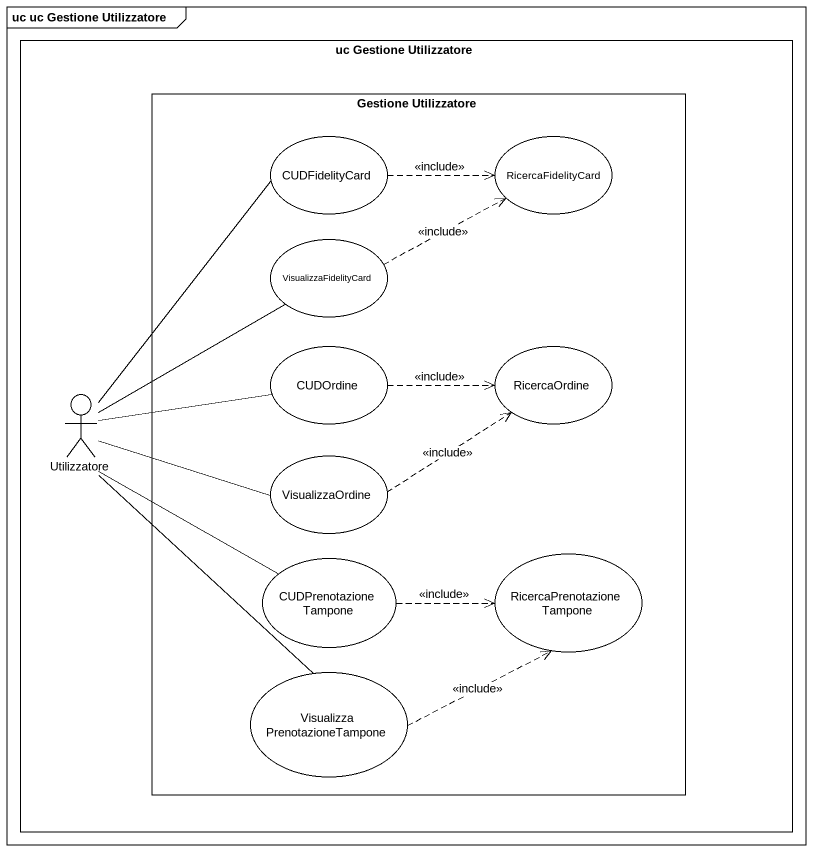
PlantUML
@startuml
mainframe uc uc Gestione Utilizzatore
rectangle "uc Gestione Utilizzatore" as uc_Gestione_Utilizzatore {
  rectangle "Gestione Utilizzatore" as Gestione_Utilizzatore {
    usecase CUDFidelityCard
    usecase RicercaFidelityCard
    usecase VisualizzaFidelityCard
    usecase CUDOrdine
    usecase RicercaOrdine
    usecase VisualizzaOrdine
    usecase CUDPrenotazioneTampone
    usecase RicercaPrenotazioneTampone
    usecase "VisualizzaPrenotazioneTampone" as VisualizzaPrenotazioneTampon
  }
  actor Utilizzatore
}
CUDFidelityCard .right.> RicercaFidelityCard : <<include>>
VisualizzaFidelityCard .right.> RicercaFidelityCard : <<include>>
CUDOrdine .right.> RicercaOrdine : <<include>>
Utilizzatore -up- CUDFidelityCard
Utilizzatore -up- VisualizzaFidelityCard
Utilizzatore -right- CUDOrdine
Utilizzatore -right- VisualizzaOrdine
Utilizzatore -- CUDPrenotazioneTampone
Utilizzatore -- VisualizzaPrenotazioneTampon
VisualizzaOrdine .right.> RicercaOrdine : <<include>>
CUDPrenotazioneTampone .right.> RicercaPrenotazioneTampone : <<include>>
VisualizzaPrenotazioneTampon .right.> RicercaPrenotazioneTampone : <<include>>
@enduml
